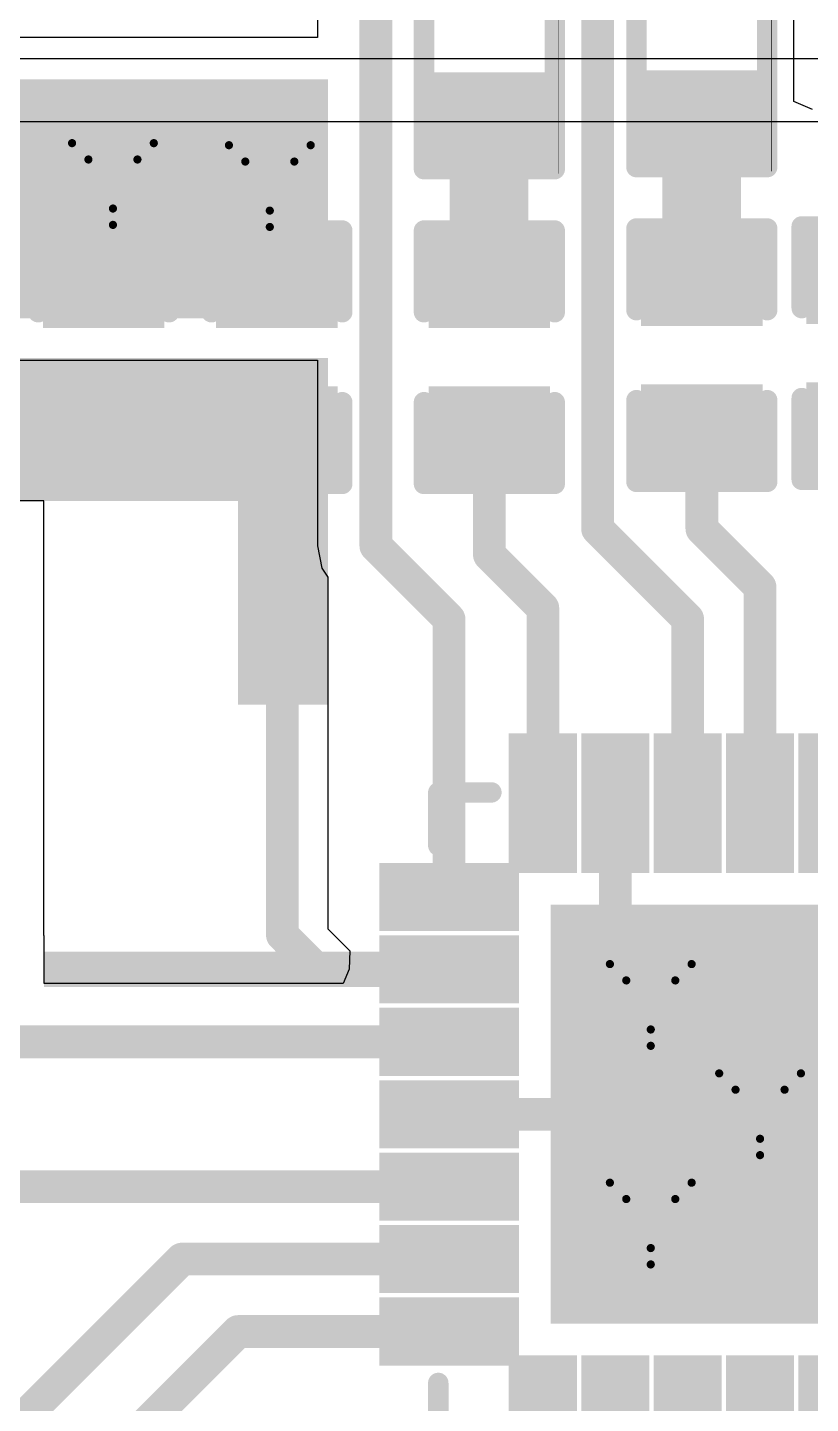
# Model space of a CAD drawing. Header units: inches. Extents: x -1 to 208, y -10 to 150.
# Drawn here: x 9.97 to 14.84, y 47.88 to 56.43 of the extents above; entities that cross this region are included whole.
import ezdxf

# ---------------------------------------------------------------- set-up
doc = ezdxf.new("R2010")
doc.units = ezdxf.units.IN
for name, color, linetype in [('Bottom Layer', 5, 'Continuous'), ('Drill Drawing', 1, 'Continuous'), ('Top Layer', 1, 'Continuous'), ('Top Overlay', 2, 'Continuous'), ('Top Paste', 8, 'Continuous'), ('Top Solder', 216, 'Continuous'), ('Via Holes', 16, 'Continuous')]:
    doc.layers.add(name, color=color, linetype=linetype)

# ---------------------------------------------------------------- blocks, each defined once
blk = doc.blocks.new('QFN_28_EP_4_4__7')
at = {"layer": 'Top Layer'}
for points in [[(0.11, 2.2655), (0.11, 1.6005), (-0.11, 1.6005), (-0.11, 2.2655)], [(0.56, 2.2655), (0.56, 1.6005), (0.34, 1.6005), (0.34, 2.2655)], [(1.01, 2.2655), (1.01, 1.6005), (0.79, 1.6005), (0.79, 2.2655)], [(1.46, 2.2655), (1.46, 1.6005), (1.24, 1.6005), (1.24, 2.2655)], [(1.6005, 1.46), (2.2655, 1.46), (2.2655, 1.24), (1.6005, 1.24)], [(-1.2, -1.2), (-1.2, 1.2), (1.2, 1.2), (1.2, -1.2)], [(1.6005, 1.01), (2.2655, 1.01), (2.2655, 0.79), (1.6005, 0.79)], [(1.6005, 0.56), (2.2655, 0.56), (2.2655, 0.34), (1.6005, 0.34)], [(1.6005, 0.11), (2.2655, 0.11), (2.2655, -0.11), (1.6005, -0.11)], [(1.6005, -0.34), (2.2655, -0.34), (2.2655, -0.56), (1.6005, -0.56)], [(1.6005, -0.79), (2.2655, -0.79), (2.2655, -1.01), (1.6005, -1.01)], [(1.6005, -1.24), (2.2655, -1.24), (2.2655, -1.46), (1.6005, -1.46)], [(-0.11, -2.2655), (-0.11, -1.6005), (0.11, -1.6005), (0.11, -2.2655)], [(0.34, -2.2655), (0.34, -1.6005), (0.56, -1.6005), (0.56, -2.2655)], [(0.79, -2.2655), (0.79, -1.6005), (1.01, -1.6005), (1.01, -2.2655)], [(1.24, -2.2655), (1.24, -1.6005), (1.46, -1.6005), (1.46, -2.2655)]]:
    blk.add_hatch(color=1, dxfattribs=at).paths.add_polyline_path(points)
at = {"layer": 'Top Paste'}
for points in [[(0.11, 2.2655), (0.11, 1.6005), (-0.11, 1.6005), (-0.11, 2.2655)], [(0.56, 2.2655), (0.56, 1.6005), (0.34, 1.6005), (0.34, 2.2655)], [(1.01, 2.2655), (1.01, 1.6005), (0.79, 1.6005), (0.79, 2.2655)], [(1.46, 2.2655), (1.46, 1.6005), (1.24, 1.6005), (1.24, 2.2655)], [(1.6005, 1.46), (2.2655, 1.46), (2.2655, 1.24), (1.6005, 1.24)], [(-1.2, -1.2), (-1.2, 1.2), (1.2, 1.2), (1.2, -1.2)], [(1.6005, 1.01), (2.2655, 1.01), (2.2655, 0.79), (1.6005, 0.79)], [(1.6005, 0.56), (2.2655, 0.56), (2.2655, 0.34), (1.6005, 0.34)], [(1.6005, 0.11), (2.2655, 0.11), (2.2655, -0.11), (1.6005, -0.11)], [(1.6005, -0.34), (2.2655, -0.34), (2.2655, -0.56), (1.6005, -0.56)], [(1.6005, -0.79), (2.2655, -0.79), (2.2655, -1.01), (1.6005, -1.01)], [(1.6005, -1.24), (2.2655, -1.24), (2.2655, -1.46), (1.6005, -1.46)], [(-0.11, -2.2655), (-0.11, -1.6005), (0.11, -1.6005), (0.11, -2.2655)], [(0.34, -2.2655), (0.34, -1.6005), (0.56, -1.6005), (0.56, -2.2655)], [(0.79, -2.2655), (0.79, -1.6005), (1.01, -1.6005), (1.01, -2.2655)], [(1.24, -2.2655), (1.24, -1.6005), (1.46, -1.6005), (1.46, -2.2655)]]:
    blk.add_hatch(color=8, dxfattribs=at).paths.add_polyline_path(points)
at = {"layer": 'Top Solder'}
for points in [[(-0.2384, 2.3671), (-0.2384, 1.4989), (-0.6616, 1.4989), (-0.6616, 2.3671)], [(0.2116, 2.3671), (0.2116, 1.4989), (-0.2116, 1.4989), (-0.2116, 2.3671)], [(0.6616, 2.3671), (0.6616, 1.4989), (0.2384, 1.4989), (0.2384, 2.3671)], [(1.1116, 2.3671), (1.1116, 1.4989), (0.6884, 1.4989), (0.6884, 2.3671)], [(1.5616, 2.3671), (1.5616, 1.4989), (1.1384, 1.4989), (1.1384, 2.3671)], [(1.4989, 1.5616), (2.3671, 1.5616), (2.3671, 1.1384), (1.4989, 1.1384)], [(-1.3016, -1.3016), (-1.3016, 1.3016), (1.3016, 1.3016), (1.3016, -1.3016)], [(1.4989, 1.1116), (2.3671, 1.1116), (2.3671, 0.6884), (1.4989, 0.6884)], [(1.4989, 0.6616), (2.3671, 0.6616), (2.3671, 0.2384), (1.4989, 0.2384)], [(1.4989, 0.2116), (2.3671, 0.2116), (2.3671, -0.2116), (1.4989, -0.2116)], [(1.4989, -0.2384), (2.3671, -0.2384), (2.3671, -0.6616), (1.4989, -0.6616)], [(1.4989, -0.6884), (2.3671, -0.6884), (2.3671, -1.1116), (1.4989, -1.1116)], [(1.4989, -1.1384), (2.3671, -1.1384), (2.3671, -1.5616), (1.4989, -1.5616)], [(-0.6616, -2.3671), (-0.6616, -1.4989), (-0.2384, -1.4989), (-0.2384, -2.3671)], [(-0.2116, -2.3671), (-0.2116, -1.4989), (0.2116, -1.4989), (0.2116, -2.3671)], [(0.2384, -2.3671), (0.2384, -1.4989), (0.6616, -1.4989), (0.6616, -2.3671)], [(0.6884, -2.3671), (0.6884, -1.4989), (1.1116, -1.4989), (1.1116, -2.3671)], [(1.1384, -2.3671), (1.1384, -1.4989), (1.5616, -1.4989), (1.5616, -2.3671)]]:
    blk.add_hatch(color=216, dxfattribs=at).paths.add_polyline_path(points)
at = {"layer": 'Top Overlay'}
for points in [[(2, 2, 0.127, 0.127, 0), (2, 1.6698, 0.127, 0.127, 0)], [(2, -1.6698, 0.127, 0.127, 0), (2, -2, 0.127, 0.127, 0)], [(2, -2, 0.127, 0.127, 0), (1.6698, -2, 0.127, 0.127, 0)]]:
    blk.add_lwpolyline(points, format="xyseb", dxfattribs=at)
for points in [[(1.9683, 1.6698, 0.0635, 0.0635, 1), (2.0318, 1.6698, 0.0635, 0.0635, 1)], [(1.9683, -1.6698, 0.0635, 0.0635, 1), (2.0318, -1.6698, 0.0635, 0.0635, 1)], [(1.6381, -2, 0.0635, 0.0635, 1), (1.7016, -2, 0.0635, 0.0635, 1)], [(1.9683, -2, 0.0635, 0.0635, 1), (2.0318, -2, 0.0635, 0.0635, 1)], [(1.9683, -2, 0.0635, 0.0635, 1), (2.0318, -2, 0.0635, 0.0635, 1)]]:
    blk.add_lwpolyline(points, format="xyseb", close=True, dxfattribs=at)
blk = doc.blocks.new('R___0402_53')
at = {"layer": 'Top Layer'}
for points in [[(-0.6985, -0.3175), (-0.6985, 0.3175), (-0.2413, 0.3175), (-0.2413, -0.3175)], [(0.2413, -0.3175), (0.2413, 0.3175), (0.6985, 0.3175), (0.6985, -0.3175)]]:
    blk.add_hatch(color=1, dxfattribs=at).paths.add_polyline_path(points)
at = {"layer": 'Top Paste'}
for points in [[(-0.6985, -0.3175), (-0.6985, 0.3175), (-0.2413, 0.3175), (-0.2413, -0.3175)], [(0.2413, -0.3175), (0.2413, 0.3175), (0.6985, 0.3175), (0.6985, -0.3175)]]:
    blk.add_hatch(color=8, dxfattribs=at).paths.add_polyline_path(points)
at = {"layer": 'Top Solder'}
for points in [[(-0.7535, -0.3725), (-0.7535, 0.3725), (-0.1863, 0.3725), (-0.1863, -0.3725)], [(0.1863, -0.3725), (0.1863, 0.3725), (0.7535, 0.3725), (0.7535, -0.3725)]]:
    blk.add_hatch(color=216, dxfattribs=at).paths.add_polyline_path(points)
at = {"layer": 'Top Overlay'}
for points in [[(-0.7874, 0.4064, 0.127, 0.127, 0), (0.7874, 0.4064, 0.127, 0.127, 0)], [(-0.7874, 0.4064, 0.127, 0.127, 0), (-0.7874, -0.4064, 0.127, 0.127, 0)], [(0.7874, 0.4064, 0.127, 0.127, 0), (0.7874, -0.4064, 0.127, 0.127, 0)], [(-0.7874, -0.4064, 0.127, 0.127, 0), (0.7874, -0.4064, 0.127, 0.127, 0)], [(-0.8128, -0.4318, 0.00323, 0.00323, 0), (0.8128, -0.4318, 0.00323, 0.00323, 0)]]:
    blk.add_lwpolyline(points, format="xyseb", dxfattribs=at)
for points in [[(-0.8191, 0.4064, 0.0635, 0.0635, 1), (-0.7556, 0.4064, 0.0635, 0.0635, 1)], [(-0.8191, 0.4064, 0.0635, 0.0635, 1), (-0.7556, 0.4064, 0.0635, 0.0635, 1)], [(0.7556, 0.4064, 0.0635, 0.0635, 1), (0.8191, 0.4064, 0.0635, 0.0635, 1)], [(0.7556, 0.4064, 0.0635, 0.0635, 1), (0.8191, 0.4064, 0.0635, 0.0635, 1)], [(-0.8191, -0.4064, 0.0635, 0.0635, 1), (-0.7556, -0.4064, 0.0635, 0.0635, 1)], [(-0.8191, -0.4064, 0.0635, 0.0635, 1), (-0.7556, -0.4064, 0.0635, 0.0635, 1)], [(0.7556, -0.4064, 0.0635, 0.0635, 1), (0.8191, -0.4064, 0.0635, 0.0635, 1)], [(0.7556, -0.4064, 0.0635, 0.0635, 1), (0.8191, -0.4064, 0.0635, 0.0635, 1)], [(-0.8136, -0.4318, 0.00161, 0.00161, 1), (-0.812, -0.4318, 0.00161, 0.00161, 1)], [(0.812, -0.4318, 0.00161, 0.00161, 1), (0.8136, -0.4318, 0.00161, 0.00161, 1)]]:
    blk.add_lwpolyline(points, format="xyseb", close=True, dxfattribs=at)
blk = doc.blocks.new('R___0402_54')
at = {"layer": 'Top Layer'}
for points in [[(-0.6985, -0.3175), (-0.6985, 0.3175), (-0.2413, 0.3175), (-0.2413, -0.3175)], [(0.2413, -0.3175), (0.2413, 0.3175), (0.6985, 0.3175), (0.6985, -0.3175)]]:
    blk.add_hatch(color=1, dxfattribs=at).paths.add_polyline_path(points)
at = {"layer": 'Top Paste'}
for points in [[(-0.6985, -0.3175), (-0.6985, 0.3175), (-0.2413, 0.3175), (-0.2413, -0.3175)], [(0.2413, -0.3175), (0.2413, 0.3175), (0.6985, 0.3175), (0.6985, -0.3175)]]:
    blk.add_hatch(color=8, dxfattribs=at).paths.add_polyline_path(points)
at = {"layer": 'Top Solder'}
for points in [[(-0.7535, -0.3725), (-0.7535, 0.3725), (-0.1863, 0.3725), (-0.1863, -0.3725)], [(0.1863, -0.3725), (0.1863, 0.3725), (0.7535, 0.3725), (0.7535, -0.3725)]]:
    blk.add_hatch(color=216, dxfattribs=at).paths.add_polyline_path(points)
at = {"layer": 'Top Overlay'}
for points in [[(-0.7874, 0.4064, 0.127, 0.127, 0), (0.7874, 0.4064, 0.127, 0.127, 0)], [(-0.7874, 0.4064, 0.127, 0.127, 0), (-0.7874, -0.4064, 0.127, 0.127, 0)], [(0.7874, 0.4064, 0.127, 0.127, 0), (0.7874, -0.4064, 0.127, 0.127, 0)], [(-0.7874, -0.4064, 0.127, 0.127, 0), (0.7874, -0.4064, 0.127, 0.127, 0)], [(-0.8128, -0.4318, 0.00323, 0.00323, 0), (0.8128, -0.4318, 0.00323, 0.00323, 0)]]:
    blk.add_lwpolyline(points, format="xyseb", dxfattribs=at)
for points in [[(-0.8191, 0.4064, 0.0635, 0.0635, 1), (-0.7556, 0.4064, 0.0635, 0.0635, 1)], [(-0.8191, 0.4064, 0.0635, 0.0635, 1), (-0.7556, 0.4064, 0.0635, 0.0635, 1)], [(0.7556, 0.4064, 0.0635, 0.0635, 1), (0.8191, 0.4064, 0.0635, 0.0635, 1)], [(0.7556, 0.4064, 0.0635, 0.0635, 1), (0.8191, 0.4064, 0.0635, 0.0635, 1)], [(-0.8191, -0.4064, 0.0635, 0.0635, 1), (-0.7556, -0.4064, 0.0635, 0.0635, 1)], [(-0.8191, -0.4064, 0.0635, 0.0635, 1), (-0.7556, -0.4064, 0.0635, 0.0635, 1)], [(0.7556, -0.4064, 0.0635, 0.0635, 1), (0.8191, -0.4064, 0.0635, 0.0635, 1)], [(0.7556, -0.4064, 0.0635, 0.0635, 1), (0.8191, -0.4064, 0.0635, 0.0635, 1)], [(-0.8136, -0.4318, 0.00161, 0.00161, 1), (-0.812, -0.4318, 0.00161, 0.00161, 1)], [(0.812, -0.4318, 0.00161, 0.00161, 1), (0.8136, -0.4318, 0.00161, 0.00161, 1)]]:
    blk.add_lwpolyline(points, format="xyseb", close=True, dxfattribs=at)
blk = doc.blocks.new('C___0402_109')
at = {"layer": 'Top Layer'}
for points in [[(-0.6985, -0.3175), (-0.6985, 0.3175), (-0.2413, 0.3175), (-0.2413, -0.3175)], [(0.2413, -0.3175), (0.2413, 0.3175), (0.6985, 0.3175), (0.6985, -0.3175)]]:
    blk.add_hatch(color=1, dxfattribs=at).paths.add_polyline_path(points)
at = {"layer": 'Top Paste'}
for points in [[(-0.6985, -0.3175), (-0.6985, 0.3175), (-0.2413, 0.3175), (-0.2413, -0.3175)], [(0.2413, -0.3175), (0.2413, 0.3175), (0.6985, 0.3175), (0.6985, -0.3175)]]:
    blk.add_hatch(color=8, dxfattribs=at).paths.add_polyline_path(points)
at = {"layer": 'Top Solder'}
for points in [[(-0.7585, -0.3775), (-0.7585, 0.3775), (-0.1813, 0.3775), (-0.1813, -0.3775)], [(0.1813, -0.3775), (0.1813, 0.3775), (0.7585, 0.3775), (0.7585, -0.3775)]]:
    blk.add_hatch(color=216, dxfattribs=at).paths.add_polyline_path(points)
at = {"layer": 'Top Overlay'}
for points in [[(-0.2794, 0.4064, 0.127, 0.127, 0), (-0.7874, 0.4064, 0.127, 0.127, 0)], [(-0.7874, -0.4064, 0.127, 0.127, 0), (-0.7874, 0.4064, 0.127, 0.127, 0)], [(0.7874, 0.4064, 0.127, 0.127, 0), (0.2794, 0.4064, 0.127, 0.127, 0)], [(0.7874, -0.4064, 0.127, 0.127, 0), (0.7874, 0.4064, 0.127, 0.127, 0)], [(-0.2794, -0.4064, 0.127, 0.127, 0), (-0.7874, -0.4064, 0.127, 0.127, 0)], [(0.7874, -0.4064, 0.127, 0.127, 0), (0.2794, -0.4064, 0.127, 0.127, 0)]]:
    blk.add_lwpolyline(points, format="xyseb", dxfattribs=at)
for points in [[(-0.8191, 0.4064, 0.0635, 0.0635, 1), (-0.7556, 0.4064, 0.0635, 0.0635, 1)], [(-0.8191, 0.4064, 0.0635, 0.0635, 1), (-0.7556, 0.4064, 0.0635, 0.0635, 1)], [(-0.3111, 0.4064, 0.0635, 0.0635, 1), (-0.2477, 0.4064, 0.0635, 0.0635, 1)], [(0.2477, 0.4064, 0.0635, 0.0635, 1), (0.3111, 0.4064, 0.0635, 0.0635, 1)], [(0.7556, 0.4064, 0.0635, 0.0635, 1), (0.8191, 0.4064, 0.0635, 0.0635, 1)], [(0.7556, 0.4064, 0.0635, 0.0635, 1), (0.8191, 0.4064, 0.0635, 0.0635, 1)], [(-0.8191, -0.4064, 0.0635, 0.0635, 1), (-0.7556, -0.4064, 0.0635, 0.0635, 1)], [(-0.8191, -0.4064, 0.0635, 0.0635, 1), (-0.7556, -0.4064, 0.0635, 0.0635, 1)], [(-0.3111, -0.4064, 0.0635, 0.0635, 1), (-0.2477, -0.4064, 0.0635, 0.0635, 1)], [(0.2477, -0.4064, 0.0635, 0.0635, 1), (0.3111, -0.4064, 0.0635, 0.0635, 1)], [(0.7556, -0.4064, 0.0635, 0.0635, 1), (0.8191, -0.4064, 0.0635, 0.0635, 1)], [(0.7556, -0.4064, 0.0635, 0.0635, 1), (0.8191, -0.4064, 0.0635, 0.0635, 1)]]:
    blk.add_lwpolyline(points, format="xyseb", close=True, dxfattribs=at)
blk = doc.blocks.new('C___0402_127')
at = {"layer": 'Top Layer'}
for points in [[(-0.6985, -0.3175), (-0.6985, 0.3175), (-0.2413, 0.3175), (-0.2413, -0.3175)], [(0.2413, -0.3175), (0.2413, 0.3175), (0.6985, 0.3175), (0.6985, -0.3175)]]:
    blk.add_hatch(color=1, dxfattribs=at).paths.add_polyline_path(points)
at = {"layer": 'Top Paste'}
for points in [[(-0.6985, -0.3175), (-0.6985, 0.3175), (-0.2413, 0.3175), (-0.2413, -0.3175)], [(0.2413, -0.3175), (0.2413, 0.3175), (0.6985, 0.3175), (0.6985, -0.3175)]]:
    blk.add_hatch(color=8, dxfattribs=at).paths.add_polyline_path(points)
at = {"layer": 'Top Solder'}
for points in [[(-0.7585, -0.3775), (-0.7585, 0.3775), (-0.1813, 0.3775), (-0.1813, -0.3775)], [(0.1813, -0.3775), (0.1813, 0.3775), (0.7585, 0.3775), (0.7585, -0.3775)]]:
    blk.add_hatch(color=216, dxfattribs=at).paths.add_polyline_path(points)
at = {"layer": 'Top Overlay'}
for points in [[(-0.2794, 0.4064, 0.127, 0.127, 0), (-0.7874, 0.4064, 0.127, 0.127, 0)], [(-0.7874, -0.4064, 0.127, 0.127, 0), (-0.7874, 0.4064, 0.127, 0.127, 0)], [(0.7874, 0.4064, 0.127, 0.127, 0), (0.2794, 0.4064, 0.127, 0.127, 0)], [(0.7874, -0.4064, 0.127, 0.127, 0), (0.7874, 0.4064, 0.127, 0.127, 0)], [(-0.2794, -0.4064, 0.127, 0.127, 0), (-0.7874, -0.4064, 0.127, 0.127, 0)], [(0.7874, -0.4064, 0.127, 0.127, 0), (0.2794, -0.4064, 0.127, 0.127, 0)]]:
    blk.add_lwpolyline(points, format="xyseb", dxfattribs=at)
for points in [[(-0.8191, 0.4064, 0.0635, 0.0635, 1), (-0.7556, 0.4064, 0.0635, 0.0635, 1)], [(-0.8191, 0.4064, 0.0635, 0.0635, 1), (-0.7556, 0.4064, 0.0635, 0.0635, 1)], [(-0.3111, 0.4064, 0.0635, 0.0635, 1), (-0.2477, 0.4064, 0.0635, 0.0635, 1)], [(0.2477, 0.4064, 0.0635, 0.0635, 1), (0.3111, 0.4064, 0.0635, 0.0635, 1)], [(0.7556, 0.4064, 0.0635, 0.0635, 1), (0.8191, 0.4064, 0.0635, 0.0635, 1)], [(0.7556, 0.4064, 0.0635, 0.0635, 1), (0.8191, 0.4064, 0.0635, 0.0635, 1)], [(-0.8191, -0.4064, 0.0635, 0.0635, 1), (-0.7556, -0.4064, 0.0635, 0.0635, 1)], [(-0.8191, -0.4064, 0.0635, 0.0635, 1), (-0.7556, -0.4064, 0.0635, 0.0635, 1)], [(-0.3111, -0.4064, 0.0635, 0.0635, 1), (-0.2477, -0.4064, 0.0635, 0.0635, 1)], [(0.2477, -0.4064, 0.0635, 0.0635, 1), (0.3111, -0.4064, 0.0635, 0.0635, 1)], [(0.7556, -0.4064, 0.0635, 0.0635, 1), (0.8191, -0.4064, 0.0635, 0.0635, 1)], [(0.7556, -0.4064, 0.0635, 0.0635, 1), (0.8191, -0.4064, 0.0635, 0.0635, 1)]]:
    blk.add_lwpolyline(points, format="xyseb", close=True, dxfattribs=at)
blk = doc.blocks.new('C___0402_163')
at = {"layer": 'Top Layer'}
for points in [[(-0.6985, -0.3175), (-0.6985, 0.3175), (-0.2413, 0.3175), (-0.2413, -0.3175)], [(0.2413, -0.3175), (0.2413, 0.3175), (0.6985, 0.3175), (0.6985, -0.3175)]]:
    blk.add_hatch(color=1, dxfattribs=at).paths.add_polyline_path(points)
at = {"layer": 'Top Paste'}
for points in [[(-0.6985, -0.3175), (-0.6985, 0.3175), (-0.2413, 0.3175), (-0.2413, -0.3175)], [(0.2413, -0.3175), (0.2413, 0.3175), (0.6985, 0.3175), (0.6985, -0.3175)]]:
    blk.add_hatch(color=8, dxfattribs=at).paths.add_polyline_path(points)
at = {"layer": 'Top Solder'}
for points in [[(-0.7585, -0.3775), (-0.7585, 0.3775), (-0.1813, 0.3775), (-0.1813, -0.3775)], [(0.1813, -0.3775), (0.1813, 0.3775), (0.7585, 0.3775), (0.7585, -0.3775)]]:
    blk.add_hatch(color=216, dxfattribs=at).paths.add_polyline_path(points)
at = {"layer": 'Top Overlay'}
for points in [[(-0.7874, 0.4064, 0.127, 0.127, 0), (-0.2794, 0.4064, 0.127, 0.127, 0)], [(-0.7874, 0.4064, 0.127, 0.127, 0), (-0.7874, -0.4064, 0.127, 0.127, 0)], [(0.2794, 0.4064, 0.127, 0.127, 0), (0.7874, 0.4064, 0.127, 0.127, 0)], [(0.7874, 0.4064, 0.127, 0.127, 0), (0.7874, -0.4064, 0.127, 0.127, 0)], [(-0.7874, -0.4064, 0.127, 0.127, 0), (-0.2794, -0.4064, 0.127, 0.127, 0)], [(0.2794, -0.4064, 0.127, 0.127, 0), (0.7874, -0.4064, 0.127, 0.127, 0)]]:
    blk.add_lwpolyline(points, format="xyseb", dxfattribs=at)
for points in [[(-0.8191, 0.4064, 0.0635, 0.0635, 1), (-0.7556, 0.4064, 0.0635, 0.0635, 1)], [(-0.8191, 0.4064, 0.0635, 0.0635, 1), (-0.7556, 0.4064, 0.0635, 0.0635, 1)], [(-0.3111, 0.4064, 0.0635, 0.0635, 1), (-0.2477, 0.4064, 0.0635, 0.0635, 1)], [(0.2477, 0.4064, 0.0635, 0.0635, 1), (0.3111, 0.4064, 0.0635, 0.0635, 1)], [(0.7556, 0.4064, 0.0635, 0.0635, 1), (0.8191, 0.4064, 0.0635, 0.0635, 1)], [(0.7556, 0.4064, 0.0635, 0.0635, 1), (0.8191, 0.4064, 0.0635, 0.0635, 1)], [(-0.8191, -0.4064, 0.0635, 0.0635, 1), (-0.7556, -0.4064, 0.0635, 0.0635, 1)], [(-0.8191, -0.4064, 0.0635, 0.0635, 1), (-0.7556, -0.4064, 0.0635, 0.0635, 1)], [(-0.3111, -0.4064, 0.0635, 0.0635, 1), (-0.2477, -0.4064, 0.0635, 0.0635, 1)], [(0.2477, -0.4064, 0.0635, 0.0635, 1), (0.3111, -0.4064, 0.0635, 0.0635, 1)], [(0.7556, -0.4064, 0.0635, 0.0635, 1), (0.8191, -0.4064, 0.0635, 0.0635, 1)], [(0.7556, -0.4064, 0.0635, 0.0635, 1), (0.8191, -0.4064, 0.0635, 0.0635, 1)]]:
    blk.add_lwpolyline(points, format="xyseb", close=True, dxfattribs=at)
blk = doc.blocks.new('C___0402_164')
at = {"layer": 'Top Layer'}
for points in [[(-0.6985, -0.3175), (-0.6985, 0.3175), (-0.2413, 0.3175), (-0.2413, -0.3175)], [(0.2413, -0.3175), (0.2413, 0.3175), (0.6985, 0.3175), (0.6985, -0.3175)]]:
    blk.add_hatch(color=1, dxfattribs=at).paths.add_polyline_path(points)
at = {"layer": 'Top Paste'}
for points in [[(-0.6985, -0.3175), (-0.6985, 0.3175), (-0.2413, 0.3175), (-0.2413, -0.3175)], [(0.2413, -0.3175), (0.2413, 0.3175), (0.6985, 0.3175), (0.6985, -0.3175)]]:
    blk.add_hatch(color=8, dxfattribs=at).paths.add_polyline_path(points)
at = {"layer": 'Top Solder'}
for points in [[(-0.7585, -0.3775), (-0.7585, 0.3775), (-0.1813, 0.3775), (-0.1813, -0.3775)], [(0.1813, -0.3775), (0.1813, 0.3775), (0.7585, 0.3775), (0.7585, -0.3775)]]:
    blk.add_hatch(color=216, dxfattribs=at).paths.add_polyline_path(points)
at = {"layer": 'Top Overlay'}
for points in [[(-0.7874, 0.4064, 0.127, 0.127, 0), (-0.2794, 0.4064, 0.127, 0.127, 0)], [(-0.7874, 0.4064, 0.127, 0.127, 0), (-0.7874, -0.4064, 0.127, 0.127, 0)], [(0.2794, 0.4064, 0.127, 0.127, 0), (0.7874, 0.4064, 0.127, 0.127, 0)], [(0.7874, 0.4064, 0.127, 0.127, 0), (0.7874, -0.4064, 0.127, 0.127, 0)], [(-0.7874, -0.4064, 0.127, 0.127, 0), (-0.2794, -0.4064, 0.127, 0.127, 0)], [(0.2794, -0.4064, 0.127, 0.127, 0), (0.7874, -0.4064, 0.127, 0.127, 0)]]:
    blk.add_lwpolyline(points, format="xyseb", dxfattribs=at)
for points in [[(-0.8191, 0.4064, 0.0635, 0.0635, 1), (-0.7556, 0.4064, 0.0635, 0.0635, 1)], [(-0.8191, 0.4064, 0.0635, 0.0635, 1), (-0.7556, 0.4064, 0.0635, 0.0635, 1)], [(-0.3111, 0.4064, 0.0635, 0.0635, 1), (-0.2477, 0.4064, 0.0635, 0.0635, 1)], [(0.2477, 0.4064, 0.0635, 0.0635, 1), (0.3111, 0.4064, 0.0635, 0.0635, 1)], [(0.7556, 0.4064, 0.0635, 0.0635, 1), (0.8191, 0.4064, 0.0635, 0.0635, 1)], [(0.7556, 0.4064, 0.0635, 0.0635, 1), (0.8191, 0.4064, 0.0635, 0.0635, 1)], [(-0.8191, -0.4064, 0.0635, 0.0635, 1), (-0.7556, -0.4064, 0.0635, 0.0635, 1)], [(-0.8191, -0.4064, 0.0635, 0.0635, 1), (-0.7556, -0.4064, 0.0635, 0.0635, 1)], [(-0.3111, -0.4064, 0.0635, 0.0635, 1), (-0.2477, -0.4064, 0.0635, 0.0635, 1)], [(0.2477, -0.4064, 0.0635, 0.0635, 1), (0.3111, -0.4064, 0.0635, 0.0635, 1)], [(0.7556, -0.4064, 0.0635, 0.0635, 1), (0.8191, -0.4064, 0.0635, 0.0635, 1)], [(0.7556, -0.4064, 0.0635, 0.0635, 1), (0.8191, -0.4064, 0.0635, 0.0635, 1)]]:
    blk.add_lwpolyline(points, format="xyseb", close=True, dxfattribs=at)
blk = doc.blocks.new('C___0402_165')
at = {"layer": 'Top Layer'}
for points in [[(-0.6985, -0.3175), (-0.6985, 0.3175), (-0.2413, 0.3175), (-0.2413, -0.3175)], [(0.2413, -0.3175), (0.2413, 0.3175), (0.6985, 0.3175), (0.6985, -0.3175)]]:
    blk.add_hatch(color=1, dxfattribs=at).paths.add_polyline_path(points)
at = {"layer": 'Top Paste'}
for points in [[(-0.6985, -0.3175), (-0.6985, 0.3175), (-0.2413, 0.3175), (-0.2413, -0.3175)], [(0.2413, -0.3175), (0.2413, 0.3175), (0.6985, 0.3175), (0.6985, -0.3175)]]:
    blk.add_hatch(color=8, dxfattribs=at).paths.add_polyline_path(points)
at = {"layer": 'Top Solder'}
for points in [[(-0.7585, -0.3775), (-0.7585, 0.3775), (-0.1813, 0.3775), (-0.1813, -0.3775)], [(0.1813, -0.3775), (0.1813, 0.3775), (0.7585, 0.3775), (0.7585, -0.3775)]]:
    blk.add_hatch(color=216, dxfattribs=at).paths.add_polyline_path(points)
at = {"layer": 'Top Overlay'}
for points in [[(-0.2794, 0.4064, 0.127, 0.127, 0), (-0.7874, 0.4064, 0.127, 0.127, 0)], [(-0.7874, -0.4064, 0.127, 0.127, 0), (-0.7874, 0.4064, 0.127, 0.127, 0)], [(0.7874, 0.4064, 0.127, 0.127, 0), (0.2794, 0.4064, 0.127, 0.127, 0)], [(0.7874, -0.4064, 0.127, 0.127, 0), (0.7874, 0.4064, 0.127, 0.127, 0)], [(-0.2794, -0.4064, 0.127, 0.127, 0), (-0.7874, -0.4064, 0.127, 0.127, 0)], [(0.7874, -0.4064, 0.127, 0.127, 0), (0.2794, -0.4064, 0.127, 0.127, 0)]]:
    blk.add_lwpolyline(points, format="xyseb", dxfattribs=at)
for points in [[(-0.8191, 0.4064, 0.0635, 0.0635, 1), (-0.7556, 0.4064, 0.0635, 0.0635, 1)], [(-0.8191, 0.4064, 0.0635, 0.0635, 1), (-0.7556, 0.4064, 0.0635, 0.0635, 1)], [(-0.3111, 0.4064, 0.0635, 0.0635, 1), (-0.2477, 0.4064, 0.0635, 0.0635, 1)], [(0.2477, 0.4064, 0.0635, 0.0635, 1), (0.3111, 0.4064, 0.0635, 0.0635, 1)], [(0.7556, 0.4064, 0.0635, 0.0635, 1), (0.8191, 0.4064, 0.0635, 0.0635, 1)], [(0.7556, 0.4064, 0.0635, 0.0635, 1), (0.8191, 0.4064, 0.0635, 0.0635, 1)], [(-0.8191, -0.4064, 0.0635, 0.0635, 1), (-0.7556, -0.4064, 0.0635, 0.0635, 1)], [(-0.8191, -0.4064, 0.0635, 0.0635, 1), (-0.7556, -0.4064, 0.0635, 0.0635, 1)], [(-0.3111, -0.4064, 0.0635, 0.0635, 1), (-0.2477, -0.4064, 0.0635, 0.0635, 1)], [(0.2477, -0.4064, 0.0635, 0.0635, 1), (0.3111, -0.4064, 0.0635, 0.0635, 1)], [(0.7556, -0.4064, 0.0635, 0.0635, 1), (0.8191, -0.4064, 0.0635, 0.0635, 1)], [(0.7556, -0.4064, 0.0635, 0.0635, 1), (0.8191, -0.4064, 0.0635, 0.0635, 1)]]:
    blk.add_lwpolyline(points, format="xyseb", close=True, dxfattribs=at)

msp = doc.modelspace()

# ---------------------------------------------------------------- hatches: boundary and pattern name
at = {"layer": 'Bottom Layer'}
h = msp.add_hatch(color=5, dxfattribs=at)
edge = h.paths.add_edge_path()
edge.add_arc((10.504, 55.4583), 0.3, 0, 360)
h = msp.add_hatch(color=5, dxfattribs=at)
edge = h.paths.add_edge_path()
edge.add_arc((11.4792, 55.4455), 0.3, 0, 360)
h = msp.add_hatch(color=5, dxfattribs=at)
edge = h.paths.add_edge_path()
edge.add_arc((13.8472, 50.3565), 0.3, 0, 360)
h = msp.add_hatch(color=5, dxfattribs=at)
edge = h.paths.add_edge_path()
edge.add_arc((14.5265, 49.6772), 0.3, 0, 360)
h = msp.add_hatch(color=5, dxfattribs=at)
edge = h.paths.add_edge_path()
edge.add_arc((13.8472, 48.9979), 0.3, 0, 360)
at = {"layer": 'Top Layer'}
for points in [[(9.0621, 54.6232), (11.8407, 54.6232), (11.8407, 56.1093), (9.0621, 56.1093)], [(13.0865, 55.9696), (12.5976, 55.9696), (12.5976, 54.8518), (13.0865, 54.8518)], [(14.4072, 55.9823), (13.9184, 55.9823), (13.9184, 54.8646), (14.4072, 54.8646)], [(10.689, 55.6564), (10.2002, 55.6564), (10.2002, 54.8518), (10.689, 54.8518)], [(11.7657, 55.6436), (11.2769, 55.6436), (11.2769, 54.839), (11.7657, 54.839)], [(5.5049, 53.4886), (11.8407, 53.4886), (11.8407, 54.3776), (5.5049, 54.3776)], [(11.2824, 52.2227), (11.8407, 52.2227), (11.8407, 54.3776), (11.2824, 54.3776)], [(10.075, 50.4672), (12.926, 50.4672), (12.926, 50.6872), (10.075, 50.6872)]]:
    msp.add_hatch(color=1, dxfattribs=at).paths.add_polyline_path(points)
h = msp.add_hatch(color=1, dxfattribs=at)
edge = h.paths.add_edge_path()
edge.add_arc((10.504, 55.4583), 0.3, 0, 360)
h = msp.add_hatch(color=1, dxfattribs=at)
edge = h.paths.add_edge_path()
edge.add_arc((11.4792, 55.4455), 0.3, 0, 360)
h = msp.add_hatch(color=1, dxfattribs=at)
edge = h.paths.add_edge_path()
edge.add_arc((13.8472, 50.3565), 0.3, 0, 360)
h = msp.add_hatch(color=1, dxfattribs=at)
edge = h.paths.add_edge_path()
edge.add_arc((14.5265, 49.6772), 0.3, 0, 360)
h = msp.add_hatch(color=1, dxfattribs=at)
edge = h.paths.add_edge_path()
edge.add_arc((13.8472, 48.9979), 0.3, 0, 360)
at = {"layer": 'Via Holes'}
h = msp.add_hatch(color=7, dxfattribs=at)
edge = h.paths.add_edge_path()
edge.add_arc((10.504, 55.4583), 0.15, 0, 360)
h = msp.add_hatch(color=7, dxfattribs=at)
edge = h.paths.add_edge_path()
edge.add_arc((11.4792, 55.4455), 0.15, 0, 360)
h = msp.add_hatch(color=7, dxfattribs=at)
edge = h.paths.add_edge_path()
edge.add_arc((13.8472, 50.3565), 0.15, 0, 360)
h = msp.add_hatch(color=7, dxfattribs=at)
edge = h.paths.add_edge_path()
edge.add_arc((14.5265, 49.6772), 0.15, 0, 360)
h = msp.add_hatch(color=7, dxfattribs=at)
edge = h.paths.add_edge_path()
edge.add_arc((13.8472, 48.9979), 0.15, 0, 360)

# ---------------------------------------------------------------- linework, layer by layer
at = {"layer": 'Bottom Layer'}
for p, q in [((23.1065, 56.2356), (9.3617, 56.2356)), ((9.3617, 55.8471), (23.1065, 55.8471))]:
    msp.add_line(p, q, dxfattribs=at)
at = {"layer": 'Drill Drawing'}
for points in [[(10.25, 55.7123, 0.0508, 0.0508, 0), (10.758, 55.7123, 0.0508, 0.0508, 0)], [(10.25, 55.7123, 0.0508, 0.0508, 0), (10.504, 55.2043, 0.0508, 0.0508, 0)], [(10.504, 55.2043, 0.0508, 0.0508, 0), (10.758, 55.7123, 0.0508, 0.0508, 0)], [(11.2252, 55.6995, 0.0508, 0.0508, 0), (11.7332, 55.6995, 0.0508, 0.0508, 0)], [(11.2252, 55.6995, 0.0508, 0.0508, 0), (11.4792, 55.1915, 0.0508, 0.0508, 0)], [(11.4792, 55.1915, 0.0508, 0.0508, 0), (11.7332, 55.6995, 0.0508, 0.0508, 0)], [(10.3516, 55.6107, 0.0508, 0.0508, 0), (10.6564, 55.6107, 0.0508, 0.0508, 0)], [(10.3516, 55.6107, 0.0508, 0.0508, 0), (10.504, 55.3059, 0.0508, 0.0508, 0)], [(10.504, 55.3059, 0.0508, 0.0508, 0), (10.6564, 55.6107, 0.0508, 0.0508, 0)], [(11.3268, 55.5979, 0.0508, 0.0508, 0), (11.6316, 55.5979, 0.0508, 0.0508, 0)], [(11.3268, 55.5979, 0.0508, 0.0508, 0), (11.4792, 55.2931, 0.0508, 0.0508, 0)], [(11.4792, 55.2931, 0.0508, 0.0508, 0), (11.6316, 55.5979, 0.0508, 0.0508, 0)], [(13.5932, 50.6105, 0.0508, 0.0508, 0), (14.1012, 50.6105, 0.0508, 0.0508, 0)], [(13.5932, 50.6105, 0.0508, 0.0508, 0), (13.8472, 50.1025, 0.0508, 0.0508, 0)], [(13.8472, 50.1025, 0.0508, 0.0508, 0), (14.1012, 50.6105, 0.0508, 0.0508, 0)], [(13.6948, 50.5089, 0.0508, 0.0508, 0), (13.9996, 50.5089, 0.0508, 0.0508, 0)], [(13.6948, 50.5089, 0.0508, 0.0508, 0), (13.8472, 50.2041, 0.0508, 0.0508, 0)], [(13.8472, 50.2041, 0.0508, 0.0508, 0), (13.9996, 50.5089, 0.0508, 0.0508, 0)], [(14.2725, 49.9312, 0.0508, 0.0508, 0), (14.7805, 49.9312, 0.0508, 0.0508, 0)], [(14.2725, 49.9312, 0.0508, 0.0508, 0), (14.5265, 49.4232, 0.0508, 0.0508, 0)], [(14.5265, 49.4232, 0.0508, 0.0508, 0), (14.7805, 49.9312, 0.0508, 0.0508, 0)], [(14.3741, 49.8296, 0.0508, 0.0508, 0), (14.6789, 49.8296, 0.0508, 0.0508, 0)], [(14.3741, 49.8296, 0.0508, 0.0508, 0), (14.5265, 49.5248, 0.0508, 0.0508, 0)], [(14.5265, 49.5248, 0.0508, 0.0508, 0), (14.6789, 49.8296, 0.0508, 0.0508, 0)], [(13.5932, 49.2519, 0.0508, 0.0508, 0), (14.1012, 49.2519, 0.0508, 0.0508, 0)], [(13.5932, 49.2519, 0.0508, 0.0508, 0), (13.8472, 48.7439, 0.0508, 0.0508, 0)], [(13.8472, 48.7439, 0.0508, 0.0508, 0), (14.1012, 49.2519, 0.0508, 0.0508, 0)], [(13.6948, 49.1503, 0.0508, 0.0508, 0), (13.9996, 49.1503, 0.0508, 0.0508, 0)], [(13.6948, 49.1503, 0.0508, 0.0508, 0), (13.8472, 48.8455, 0.0508, 0.0508, 0)], [(13.8472, 48.8455, 0.0508, 0.0508, 0), (13.9996, 49.1503, 0.0508, 0.0508, 0)]]:
    msp.add_lwpolyline(points, format="xyseb", dxfattribs=at)
for points in [[(10.2373, 55.7123, 0.0254, 0.0254, 1), (10.2627, 55.7123, 0.0254, 0.0254, 1)], [(10.2373, 55.7123, 0.0254, 0.0254, 1), (10.2627, 55.7123, 0.0254, 0.0254, 1)], [(10.7453, 55.7123, 0.0254, 0.0254, 1), (10.7707, 55.7123, 0.0254, 0.0254, 1)], [(10.7453, 55.7123, 0.0254, 0.0254, 1), (10.7707, 55.7123, 0.0254, 0.0254, 1)], [(11.2125, 55.6995, 0.0254, 0.0254, 1), (11.2379, 55.6995, 0.0254, 0.0254, 1)], [(11.2125, 55.6995, 0.0254, 0.0254, 1), (11.2379, 55.6995, 0.0254, 0.0254, 1)], [(11.7205, 55.6995, 0.0254, 0.0254, 1), (11.7459, 55.6995, 0.0254, 0.0254, 1)], [(11.7205, 55.6995, 0.0254, 0.0254, 1), (11.7459, 55.6995, 0.0254, 0.0254, 1)], [(10.3389, 55.6107, 0.0254, 0.0254, 1), (10.3643, 55.6107, 0.0254, 0.0254, 1)], [(10.3389, 55.6107, 0.0254, 0.0254, 1), (10.3643, 55.6107, 0.0254, 0.0254, 1)], [(10.6437, 55.6107, 0.0254, 0.0254, 1), (10.6691, 55.6107, 0.0254, 0.0254, 1)], [(10.6437, 55.6107, 0.0254, 0.0254, 1), (10.6691, 55.6107, 0.0254, 0.0254, 1)], [(11.3141, 55.5979, 0.0254, 0.0254, 1), (11.3395, 55.5979, 0.0254, 0.0254, 1)], [(11.3141, 55.5979, 0.0254, 0.0254, 1), (11.3395, 55.5979, 0.0254, 0.0254, 1)], [(11.6189, 55.5979, 0.0254, 0.0254, 1), (11.6443, 55.5979, 0.0254, 0.0254, 1)], [(11.6189, 55.5979, 0.0254, 0.0254, 1), (11.6443, 55.5979, 0.0254, 0.0254, 1)], [(10.4913, 55.3059, 0.0254, 0.0254, 1), (10.5167, 55.3059, 0.0254, 0.0254, 1)], [(10.4913, 55.3059, 0.0254, 0.0254, 1), (10.5167, 55.3059, 0.0254, 0.0254, 1)], [(11.4665, 55.2931, 0.0254, 0.0254, 1), (11.4919, 55.2931, 0.0254, 0.0254, 1)], [(11.4665, 55.2931, 0.0254, 0.0254, 1), (11.4919, 55.2931, 0.0254, 0.0254, 1)], [(10.4913, 55.2043, 0.0254, 0.0254, 1), (10.5167, 55.2043, 0.0254, 0.0254, 1)], [(10.4913, 55.2043, 0.0254, 0.0254, 1), (10.5167, 55.2043, 0.0254, 0.0254, 1)], [(11.4665, 55.1915, 0.0254, 0.0254, 1), (11.4919, 55.1915, 0.0254, 0.0254, 1)], [(11.4665, 55.1915, 0.0254, 0.0254, 1), (11.4919, 55.1915, 0.0254, 0.0254, 1)], [(13.5805, 50.6105, 0.0254, 0.0254, 1), (13.6059, 50.6105, 0.0254, 0.0254, 1)], [(13.5805, 50.6105, 0.0254, 0.0254, 1), (13.6059, 50.6105, 0.0254, 0.0254, 1)], [(14.0885, 50.6105, 0.0254, 0.0254, 1), (14.1139, 50.6105, 0.0254, 0.0254, 1)], [(14.0885, 50.6105, 0.0254, 0.0254, 1), (14.1139, 50.6105, 0.0254, 0.0254, 1)], [(13.6821, 50.5089, 0.0254, 0.0254, 1), (13.7075, 50.5089, 0.0254, 0.0254, 1)], [(13.6821, 50.5089, 0.0254, 0.0254, 1), (13.7075, 50.5089, 0.0254, 0.0254, 1)], [(13.9869, 50.5089, 0.0254, 0.0254, 1), (14.0123, 50.5089, 0.0254, 0.0254, 1)], [(13.9869, 50.5089, 0.0254, 0.0254, 1), (14.0123, 50.5089, 0.0254, 0.0254, 1)], [(13.8345, 50.2041, 0.0254, 0.0254, 1), (13.8599, 50.2041, 0.0254, 0.0254, 1)], [(13.8345, 50.2041, 0.0254, 0.0254, 1), (13.8599, 50.2041, 0.0254, 0.0254, 1)], [(13.8345, 50.1025, 0.0254, 0.0254, 1), (13.8599, 50.1025, 0.0254, 0.0254, 1)], [(13.8345, 50.1025, 0.0254, 0.0254, 1), (13.8599, 50.1025, 0.0254, 0.0254, 1)], [(14.2598, 49.9312, 0.0254, 0.0254, 1), (14.2852, 49.9312, 0.0254, 0.0254, 1)], [(14.2598, 49.9312, 0.0254, 0.0254, 1), (14.2852, 49.9312, 0.0254, 0.0254, 1)], [(14.7678, 49.9312, 0.0254, 0.0254, 1), (14.7932, 49.9312, 0.0254, 0.0254, 1)], [(14.7678, 49.9312, 0.0254, 0.0254, 1), (14.7932, 49.9312, 0.0254, 0.0254, 1)], [(14.3614, 49.8296, 0.0254, 0.0254, 1), (14.3868, 49.8296, 0.0254, 0.0254, 1)], [(14.3614, 49.8296, 0.0254, 0.0254, 1), (14.3868, 49.8296, 0.0254, 0.0254, 1)], [(14.6662, 49.8296, 0.0254, 0.0254, 1), (14.6916, 49.8296, 0.0254, 0.0254, 1)], [(14.6662, 49.8296, 0.0254, 0.0254, 1), (14.6916, 49.8296, 0.0254, 0.0254, 1)], [(14.5138, 49.5248, 0.0254, 0.0254, 1), (14.5392, 49.5248, 0.0254, 0.0254, 1)], [(14.5138, 49.5248, 0.0254, 0.0254, 1), (14.5392, 49.5248, 0.0254, 0.0254, 1)], [(14.5138, 49.4232, 0.0254, 0.0254, 1), (14.5392, 49.4232, 0.0254, 0.0254, 1)], [(14.5138, 49.4232, 0.0254, 0.0254, 1), (14.5392, 49.4232, 0.0254, 0.0254, 1)], [(13.5805, 49.2519, 0.0254, 0.0254, 1), (13.6059, 49.2519, 0.0254, 0.0254, 1)], [(13.5805, 49.2519, 0.0254, 0.0254, 1), (13.6059, 49.2519, 0.0254, 0.0254, 1)], [(14.0885, 49.2519, 0.0254, 0.0254, 1), (14.1139, 49.2519, 0.0254, 0.0254, 1)], [(14.0885, 49.2519, 0.0254, 0.0254, 1), (14.1139, 49.2519, 0.0254, 0.0254, 1)], [(13.6821, 49.1503, 0.0254, 0.0254, 1), (13.7075, 49.1503, 0.0254, 0.0254, 1)], [(13.6821, 49.1503, 0.0254, 0.0254, 1), (13.7075, 49.1503, 0.0254, 0.0254, 1)], [(13.9869, 49.1503, 0.0254, 0.0254, 1), (14.0123, 49.1503, 0.0254, 0.0254, 1)], [(13.9869, 49.1503, 0.0254, 0.0254, 1), (14.0123, 49.1503, 0.0254, 0.0254, 1)], [(13.8345, 48.8455, 0.0254, 0.0254, 1), (13.8599, 48.8455, 0.0254, 0.0254, 1)], [(13.8345, 48.8455, 0.0254, 0.0254, 1), (13.8599, 48.8455, 0.0254, 0.0254, 1)], [(13.8345, 48.7439, 0.0254, 0.0254, 1), (13.8599, 48.7439, 0.0254, 0.0254, 1)], [(13.8345, 48.7439, 0.0254, 0.0254, 1), (13.8599, 48.7439, 0.0254, 0.0254, 1)]]:
    msp.add_lwpolyline(points, format="xyseb", close=True, dxfattribs=at)
at = {"layer": 'Top Layer'}
for p, q in [((11.7756, 60.5991), (11.7756, 56.3683)), ((14.7362, 55.9709), (14.7362, 57.3031)), ((11.7756, 56.3683), (9.0621, 56.3683)), ((14.8535, 55.9223), (14.7362, 55.9709)), ((9.0621, 54.3642), (11.7756, 54.3642)), ((11.7756, 54.3642), (11.7756, 53.2092)), ((10.075, 53.4886), (8.6686, 53.4886)), ((10.075, 50.7911), (10.075, 53.4886)), ((11.7756, 53.2092), (11.7756, 53.2092)), ((11.7756, 53.2092), (11.8032, 53.0705)), ((11.8032, 53.0705), (11.8407, 53.0144)), ((11.8407, 53.0144), (11.8407, 50.8286)), ((11.8407, 50.8286), (11.9764, 50.693)), ((10.0762, 50.7847), (10.075, 50.7911)), ((10.0762, 50.4898), (10.0762, 50.7847)), ((11.9764, 50.693), (11.9718, 50.5782)), ((11.9718, 50.5782), (11.9351, 50.4898)), ((11.9351, 50.4898), (10.0762, 50.4898))]:
    msp.add_line(p, q, dxfattribs=at)
for points in [[(12.1382, 53.2092, 0.2032, 0.2032, 0), (12.1382, 60.5992, 0.2032, 0.2032, 0)], [(13.5165, 53.3153, 0.2032, 0.2032, 0), (13.5165, 59.2112, 0.2032, 0.2032, 0)], [(8.346, 53.8992, 0.2032, 0.2032, 0), (10.5199, 53.8992, 0.2032, 0.2032, 0)], [(9.3796, 53.912, 0.2032, 0.2032, 0), (10.4464, 53.912, 0.2032, 0.2032, 0)], [(10.4592, 53.8992, 0.2032, 0.2032, 0), (10.5199, 53.8992, 0.2032, 0.2032, 0)], [(10.5199, 53.8992, 0.2032, 0.2032, 0), (10.6087, 53.8992, 0.2032, 0.2032, 0)], [(10.6087, 53.8992, 0.2032, 0.2032, 0), (11.5232, 53.8992, 0.2032, 0.2032, 0)], [(11.5572, 50.7918, 0.2032, 0.2032, 0), (11.5572, 53.8992, 0.2032, 0.2032, 0)], [(12.8439, 53.1547, 0.2032, 0.2032, 0), (12.8439, 53.912, 0.2032, 0.2032, 0)], [(14.1647, 53.3153, 0.2032, 0.2032, 0), (14.1647, 53.9248, 0.2032, 0.2032, 0)], [(13.5165, 53.3153, 0.2032, 0.2032, 0), (14.0765, 52.7553, 0.2032, 0.2032, 0)], [(14.1647, 53.3153, 0.2032, 0.2032, 0), (14.5265, 52.9535, 0.2032, 0.2032, 0)], [(12.1382, 53.2092, 0.2032, 0.2032, 0), (12.5935, 52.7539, 0.2032, 0.2032, 0)], [(12.8439, 53.1547, 0.2032, 0.2032, 0), (13.1765, 52.8222, 0.2032, 0.2032, 0)], [(14.5265, 51.6102, 0.2032, 0.2032, 0), (14.5265, 52.9535, 0.2032, 0.2032, 0)], [(12.5935, 51.0599, 0.2032, 0.2032, 0), (12.5935, 52.7539, 0.2032, 0.2032, 0)], [(13.1765, 51.6102, 0.2032, 0.2032, 0), (13.1765, 52.8222, 0.2032, 0.2032, 0)], [(14.0765, 51.6102, 0.2032, 0.2032, 0), (14.0765, 52.7553, 0.2032, 0.2032, 0)], [(13.6265, 50.5772, 0.2032, 0.2032, 0), (13.6265, 51.6102, 0.2032, 0.2032, 0)], [(11.5572, 50.7918, 0.2032, 0.2032, 0), (11.7718, 50.5772, 0.2032, 0.2032, 0)], [(11.7718, 50.5772, 0.2032, 0.2032, 0), (12.5935, 50.5772, 0.2032, 0.2032, 0)], [(13.6265, 50.5772, 0.2032, 0.2032, 0), (13.8472, 50.3565, 0.2032, 0.2032, 0)], [(13.8472, 50.3565, 0.2032, 0.2032, 0), (14.5265, 49.6772, 0.2032, 0.2032, 0)], [(9.5887, 50.1272, 0.2032, 0.2032, 0), (12.5935, 50.1272, 0.2032, 0.2032, 0)], [(12.5935, 49.6772, 0.2032, 0.2032, 0), (14.5265, 49.6772, 0.2032, 0.2032, 0)], [(14.5265, 49.6772, 0.2032, 0.2032, 0), (16.4595, 49.6772, 0.2032, 0.2032, 0)], [(9.5885, 49.2272, 0.2032, 0.2032, 0), (12.5935, 49.2272, 0.2032, 0.2032, 0)], [(9.5885, 47.4328, 0.2032, 0.2032, 0), (10.9328, 48.7772, 0.2032, 0.2032, 0)], [(10.9328, 48.7772, 0.2032, 0.2032, 0), (12.5935, 48.7772, 0.2032, 0.2032, 0)], [(10.4071, 47.4518, 0.2032, 0.2032, 0), (11.2824, 48.3272, 0.2032, 0.2032, 0)], [(11.2824, 48.3272, 0.2032, 0.2032, 0), (12.5935, 48.3272, 0.2032, 0.2032, 0)]]:
    msp.add_lwpolyline(points, format="xyseb", dxfattribs=at)
for points in [[(10.3956, 53.912, 0.1016, 0.1016, 1), (10.4972, 53.912, 0.1016, 0.1016, 1)], [(10.4084, 53.8992, 0.1016, 0.1016, 1), (10.51, 53.8992, 0.1016, 0.1016, 1)], [(10.4691, 53.8992, 0.1016, 0.1016, 1), (10.5707, 53.8992, 0.1016, 0.1016, 1)], [(10.4691, 53.8992, 0.1016, 0.1016, 1), (10.5707, 53.8992, 0.1016, 0.1016, 1)], [(10.4691, 53.8992, 0.1016, 0.1016, 1), (10.5707, 53.8992, 0.1016, 0.1016, 1)], [(10.5579, 53.8992, 0.1016, 0.1016, 1), (10.6595, 53.8992, 0.1016, 0.1016, 1)], [(10.5579, 53.8992, 0.1016, 0.1016, 1), (10.6595, 53.8992, 0.1016, 0.1016, 1)], [(11.4724, 53.8992, 0.1016, 0.1016, 1), (11.574, 53.8992, 0.1016, 0.1016, 1)], [(11.5064, 53.8992, 0.1016, 0.1016, 1), (11.608, 53.8992, 0.1016, 0.1016, 1)], [(12.7931, 53.912, 0.1016, 0.1016, 1), (12.8947, 53.912, 0.1016, 0.1016, 1)], [(14.1139, 53.9248, 0.1016, 0.1016, 1), (14.2155, 53.9248, 0.1016, 0.1016, 1)], [(13.4657, 53.3153, 0.1016, 0.1016, 1), (13.5673, 53.3153, 0.1016, 0.1016, 1)], [(13.4657, 53.3153, 0.1016, 0.1016, 1), (13.5673, 53.3153, 0.1016, 0.1016, 1)], [(14.1139, 53.3153, 0.1016, 0.1016, 1), (14.2155, 53.3153, 0.1016, 0.1016, 1)], [(14.1139, 53.3153, 0.1016, 0.1016, 1), (14.2155, 53.3153, 0.1016, 0.1016, 1)], [(12.0874, 53.2092, 0.1016, 0.1016, 1), (12.189, 53.2092, 0.1016, 0.1016, 1)], [(12.0874, 53.2092, 0.1016, 0.1016, 1), (12.189, 53.2092, 0.1016, 0.1016, 1)], [(12.7931, 53.1547, 0.1016, 0.1016, 1), (12.8947, 53.1547, 0.1016, 0.1016, 1)], [(12.7931, 53.1547, 0.1016, 0.1016, 1), (12.8947, 53.1547, 0.1016, 0.1016, 1)], [(14.4757, 52.9535, 0.1016, 0.1016, 1), (14.5773, 52.9535, 0.1016, 0.1016, 1)], [(14.4757, 52.9535, 0.1016, 0.1016, 1), (14.5773, 52.9535, 0.1016, 0.1016, 1)], [(12.5427, 52.7539, 0.1016, 0.1016, 1), (12.6443, 52.7539, 0.1016, 0.1016, 1)], [(12.5427, 52.7539, 0.1016, 0.1016, 1), (12.6443, 52.7539, 0.1016, 0.1016, 1)], [(13.1257, 52.8222, 0.1016, 0.1016, 1), (13.2273, 52.8222, 0.1016, 0.1016, 1)], [(13.1257, 52.8222, 0.1016, 0.1016, 1), (13.2273, 52.8222, 0.1016, 0.1016, 1)], [(14.0257, 52.7553, 0.1016, 0.1016, 1), (14.1273, 52.7553, 0.1016, 0.1016, 1)], [(14.0257, 52.7553, 0.1016, 0.1016, 1), (14.1273, 52.7553, 0.1016, 0.1016, 1)], [(13.1257, 51.6102, 0.1016, 0.1016, 1), (13.2273, 51.6102, 0.1016, 0.1016, 1)], [(13.5757, 51.6102, 0.1016, 0.1016, 1), (13.6773, 51.6102, 0.1016, 0.1016, 1)], [(14.0257, 51.6102, 0.1016, 0.1016, 1), (14.1273, 51.6102, 0.1016, 0.1016, 1)], [(14.4757, 51.6102, 0.1016, 0.1016, 1), (14.5773, 51.6102, 0.1016, 0.1016, 1)], [(12.5427, 51.0599, 0.1016, 0.1016, 1), (12.6443, 51.0599, 0.1016, 0.1016, 1)], [(11.5064, 50.7918, 0.1016, 0.1016, 1), (11.608, 50.7918, 0.1016, 0.1016, 1)], [(11.5064, 50.7918, 0.1016, 0.1016, 1), (11.608, 50.7918, 0.1016, 0.1016, 1)], [(11.721, 50.5772, 0.1016, 0.1016, 1), (11.8226, 50.5772, 0.1016, 0.1016, 1)], [(11.721, 50.5772, 0.1016, 0.1016, 1), (11.8226, 50.5772, 0.1016, 0.1016, 1)], [(12.5427, 50.5772, 0.1016, 0.1016, 1), (12.6443, 50.5772, 0.1016, 0.1016, 1)], [(13.5757, 50.5772, 0.1016, 0.1016, 1), (13.6773, 50.5772, 0.1016, 0.1016, 1)], [(13.5757, 50.5772, 0.1016, 0.1016, 1), (13.6773, 50.5772, 0.1016, 0.1016, 1)], [(13.7964, 50.3565, 0.1016, 0.1016, 1), (13.898, 50.3565, 0.1016, 0.1016, 1)], [(13.7964, 50.3565, 0.1016, 0.1016, 1), (13.898, 50.3565, 0.1016, 0.1016, 1)], [(12.5427, 50.1272, 0.1016, 0.1016, 1), (12.6443, 50.1272, 0.1016, 0.1016, 1)], [(12.5427, 49.6772, 0.1016, 0.1016, 1), (12.6443, 49.6772, 0.1016, 0.1016, 1)], [(14.4757, 49.6772, 0.1016, 0.1016, 1), (14.5773, 49.6772, 0.1016, 0.1016, 1)], [(14.4757, 49.6772, 0.1016, 0.1016, 1), (14.5773, 49.6772, 0.1016, 0.1016, 1)], [(14.4757, 49.6772, 0.1016, 0.1016, 1), (14.5773, 49.6772, 0.1016, 0.1016, 1)], [(12.5427, 49.2272, 0.1016, 0.1016, 1), (12.6443, 49.2272, 0.1016, 0.1016, 1)], [(10.882, 48.7772, 0.1016, 0.1016, 1), (10.9836, 48.7772, 0.1016, 0.1016, 1)], [(10.882, 48.7772, 0.1016, 0.1016, 1), (10.9836, 48.7772, 0.1016, 0.1016, 1)], [(12.5427, 48.7772, 0.1016, 0.1016, 1), (12.6443, 48.7772, 0.1016, 0.1016, 1)], [(11.2316, 48.3272, 0.1016, 0.1016, 1), (11.3332, 48.3272, 0.1016, 0.1016, 1)], [(11.2316, 48.3272, 0.1016, 0.1016, 1), (11.3332, 48.3272, 0.1016, 0.1016, 1)], [(12.5427, 48.3272, 0.1016, 0.1016, 1), (12.6443, 48.3272, 0.1016, 0.1016, 1)]]:
    msp.add_lwpolyline(points, format="xyseb", close=True, dxfattribs=at)

# ---------------------------------------------------------------- block references
for name, p, rotation in [('R___0402_53', (12.8439, 56.3379), 90), ('R___0402_54', (14.1647, 56.3506), 90), ('C___0402_164', (14.1647, 54.3947), 90), ('C___0402_109', (15.1918, 54.4075), 270), ('C___0402_127', (10.4464, 54.3819), 270), ('C___0402_165', (11.5232, 54.3819), 270), ('C___0402_163', (12.8439, 54.3819), 90), ('QFN_28_EP_4_4__7', (14.5265, 49.6772), 180)]:
    msp.add_blockref(name, p, dxfattribs=dict(rotation=rotation))

doc.saveas('drawing.dxf')
